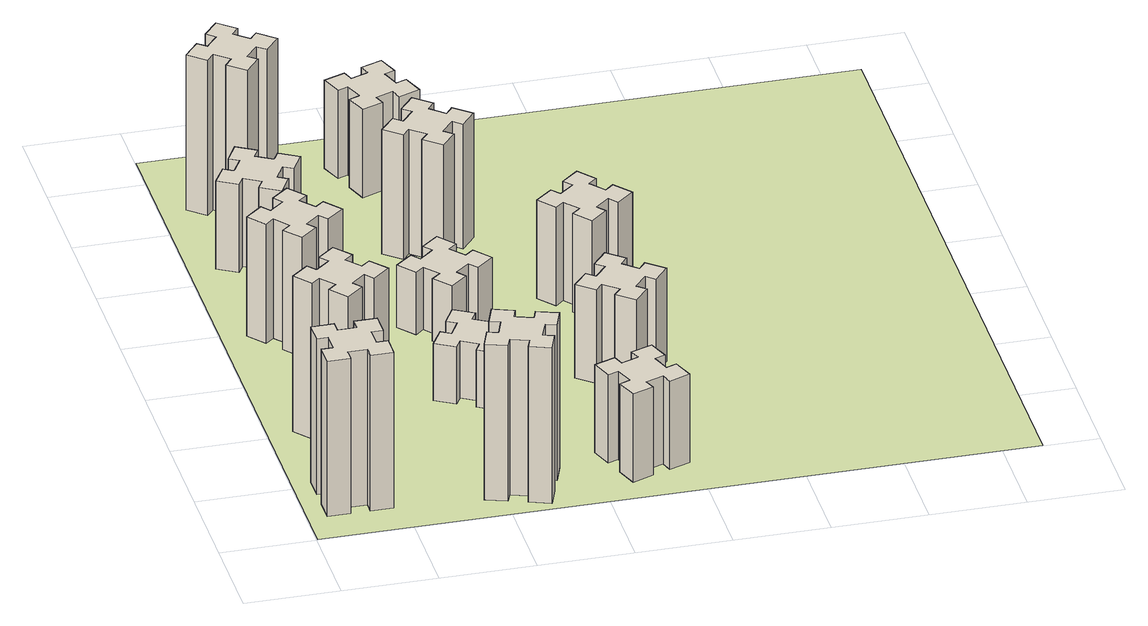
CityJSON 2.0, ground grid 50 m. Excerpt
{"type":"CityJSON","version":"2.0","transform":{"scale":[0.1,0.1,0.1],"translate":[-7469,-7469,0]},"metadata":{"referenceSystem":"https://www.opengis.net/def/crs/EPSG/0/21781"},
"CityObjects":{
"building1":{"type":"Building","attributes":{"class":"1000","function":"1000","usage":"1000","yearOfConstruction":2016,"roofType":"1000","measuredHeight":90,"storeysAboveGround":30,"storeysBelowGround":0},"geometry":[{"type":"Solid","lod":"1","boundaries":[[[[0,1,2,3,4,5,6,7,8,9,10,11,12,13,14,15,16,17,18,19]],[[17,16,20,21]],[[16,15,22,20]],[[15,14,23,22]],[[14,13,24,23]],[[13,12,25,24]],[[12,11,26,25]],[[11,10,27,26]],[[10,9,28,27]],[[9,8,29,28]],[[8,7,30,29]],[[7,6,31,30]],[[6,5,32,31]],[[5,4,33,32]],[[4,3,34,33]],[[3,2,35,34]],[[2,1,36,35]],[[1,0,37,36]],[[0,19,38,37]],[[19,18,39,38]],[[18,17,21,39]],[[24,25,26,27,28,29,30,31,32,33,34,35,36,37,38,39,21,20,22,23]]]]}]},
"building2":{"type":"Building","attributes":{"class":"1000","function":"1000","usage":"1000","yearOfConstruction":2016,"roofType":"1000","measuredHeight":90,"storeysAboveGround":30,"storeysBelowGround":0},"geometry":[{"type":"Solid","lod":"1","boundaries":[[[[40,41,42,43,44,45,46,47,48,49,50,51,52,53,54,55,56,57,58,59]],[[57,56,60,61]],[[56,55,62,60]],[[55,54,63,62]],[[54,53,64,63]],[[53,52,65,64]],[[52,51,66,65]],[[51,50,67,66]],[[50,49,68,67]],[[49,48,69,68]],[[48,47,70,69]],[[47,46,71,70]],[[46,45,72,71]],[[45,44,73,72]],[[44,43,74,73]],[[43,42,75,74]],[[42,41,76,75]],[[41,40,77,76]],[[40,59,78,77]],[[59,58,79,78]],[[58,57,61,79]],[[64,65,66,67,68,69,70,71,72,73,74,75,76,77,78,79,61,60,62,63]]]]}]},
"building3":{"type":"Building","attributes":{"class":"1000","function":"1000","usage":"1000","yearOfConstruction":2016,"roofType":"1000","measuredHeight":69,"storeysAboveGround":30,"storeysBelowGround":0},"geometry":[{"type":"Solid","lod":"1","boundaries":[[[[80,81,82,83,84,85,86,87,88,89,90,91,92,93,94,95,96,97,98,99]],[[97,96,100,101]],[[96,95,102,100]],[[95,94,103,102]],[[94,93,104,103]],[[93,92,105,104]],[[92,91,106,105]],[[91,90,107,106]],[[90,89,108,107]],[[89,88,109,108]],[[88,87,110,109]],[[87,86,111,110]],[[86,85,112,111]],[[85,84,113,112]],[[84,83,114,113]],[[83,82,115,114]],[[82,81,116,115]],[[81,80,117,116]],[[80,99,118,117]],[[99,98,119,118]],[[98,97,101,119]],[[104,105,106,107,108,109,110,111,112,113,114,115,116,117,118,119,101,100,102,103]]]]}]},
"building4":{"type":"Building","attributes":{"class":"1000","function":"1000","usage":"1000","yearOfConstruction":2016,"roofType":"1000","measuredHeight":51,"storeysAboveGround":30,"storeysBelowGround":0},"geometry":[{"type":"Solid","lod":"1","boundaries":[[[[120,121,122,123,124,125,126,127,128,129,130,131,132,133,134,135,136,137,138,139]],[[137,136,140,141]],[[136,135,142,140]],[[135,134,143,142]],[[134,133,144,143]],[[133,132,145,144]],[[132,131,146,145]],[[131,130,147,146]],[[130,129,148,147]],[[129,128,149,148]],[[128,127,150,149]],[[127,126,151,150]],[[126,125,152,151]],[[125,124,153,152]],[[124,123,154,153]],[[123,122,155,154]],[[122,121,156,155]],[[121,120,157,156]],[[120,139,158,157]],[[139,138,159,158]],[[138,137,141,159]],[[144,145,146,147,148,149,150,151,152,153,154,155,156,157,158,159,141,140,142,143]]]]}]},
"building5":{"type":"Building","attributes":{"class":"1000","function":"1000","usage":"1000","yearOfConstruction":2016,"roofType":"1000","measuredHeight":90,"storeysAboveGround":30,"storeysBelowGround":0},"geometry":[{"type":"Solid","lod":"1","boundaries":[[[[160,161,162,163,164,165,166,167,168,169,170,171,172,173,174,175,176,177,178,179]],[[177,176,180,181]],[[176,175,182,180]],[[175,174,183,182]],[[174,173,184,183]],[[173,172,185,184]],[[172,171,186,185]],[[171,170,187,186]],[[170,169,188,187]],[[169,168,189,188]],[[168,167,190,189]],[[167,166,191,190]],[[166,165,192,191]],[[165,164,193,192]],[[164,163,194,193]],[[163,162,195,194]],[[162,161,196,195]],[[161,160,197,196]],[[160,179,198,197]],[[179,178,199,198]],[[178,177,181,199]],[[184,185,186,187,188,189,190,191,192,193,194,195,196,197,198,199,181,180,182,183]]]]}]},
"building6":{"type":"Building","attributes":{"class":"1000","function":"1000","usage":"1000","yearOfConstruction":2016,"roofType":"1000","measuredHeight":90,"storeysAboveGround":30,"storeysBelowGround":0},"geometry":[{"type":"Solid","lod":"1","boundaries":[[[[200,201,202,203,204,205,206,207,208,209,210,211,212,213,214,215,216,217,218,219]],[[217,216,220,221]],[[216,215,222,220]],[[215,214,223,222]],[[214,213,224,223]],[[213,212,225,224]],[[212,211,226,225]],[[211,210,227,226]],[[210,209,228,227]],[[209,208,229,228]],[[208,207,230,229]],[[207,206,231,230]],[[206,205,232,231]],[[205,204,233,232]],[[204,203,234,233]],[[203,202,235,234]],[[202,201,236,235]],[[201,200,237,236]],[[200,219,238,237]],[[219,218,239,238]],[[218,217,221,239]],[[224,225,226,227,228,229,230,231,232,233,234,235,236,237,238,239,221,220,222,223]]]]}]},
"building7":{"type":"Building","attributes":{"class":"1000","function":"1000","usage":"1000","yearOfConstruction":2016,"roofType":"1000","measuredHeight":33,"storeysAboveGround":30,"storeysBelowGround":0},"geometry":[{"type":"Solid","lod":"1","boundaries":[[[[240,241,242,243,244,245,246,247,248,249,250,251,252,253,254,255,256,257,258,259]],[[257,256,260,261]],[[256,255,262,260]],[[255,254,263,262]],[[254,253,264,263]],[[253,252,265,264]],[[252,251,266,265]],[[251,250,267,266]],[[250,249,268,267]],[[249,248,269,268]],[[248,247,270,269]],[[247,246,271,270]],[[246,245,272,271]],[[245,244,273,272]],[[244,243,274,273]],[[243,242,275,274]],[[242,241,276,275]],[[241,240,277,276]],[[240,259,278,277]],[[259,258,279,278]],[[258,257,261,279]],[[264,265,266,267,268,269,270,271,272,273,274,275,276,277,278,279,261,260,262,263]]]]}]},
"building8":{"type":"Building","attributes":{"class":"1000","function":"1000","usage":"1000","yearOfConstruction":2016,"roofType":"1000","measuredHeight":36,"storeysAboveGround":30,"storeysBelowGround":0},"geometry":[{"type":"Solid","lod":"1","boundaries":[[[[280,281,282,283,284,285,286,287,288,289,290,291,292,293,294,295,296,297,298,299]],[[297,296,300,301]],[[296,295,302,300]],[[295,294,303,302]],[[294,293,304,303]],[[293,292,305,304]],[[292,291,306,305]],[[291,290,307,306]],[[290,289,308,307]],[[289,288,309,308]],[[288,287,310,309]],[[287,286,311,310]],[[286,285,312,311]],[[285,284,313,312]],[[284,283,314,313]],[[283,282,315,314]],[[282,281,316,315]],[[281,280,317,316]],[[280,299,318,317]],[[299,298,319,318]],[[298,297,301,319]],[[304,305,306,307,308,309,310,311,312,313,314,315,316,317,318,319,301,300,302,303]]]]}]},
"building9":{"type":"Building","attributes":{"class":"1000","function":"1000","usage":"1000","yearOfConstruction":2016,"roofType":"1000","measuredHeight":51,"storeysAboveGround":30,"storeysBelowGround":0},"geometry":[{"type":"Solid","lod":"1","boundaries":[[[[320,321,322,323,324,325,326,327,328,329,330,331,332,333,334,335,336,337,338,339]],[[337,336,340,341]],[[336,335,342,340]],[[335,334,343,342]],[[334,333,344,343]],[[333,332,345,344]],[[332,331,346,345]],[[331,330,347,346]],[[330,329,348,347]],[[329,328,349,348]],[[328,327,350,349]],[[327,326,351,350]],[[326,325,352,351]],[[325,324,353,352]],[[324,323,354,353]],[[323,322,355,354]],[[322,321,356,355]],[[321,320,357,356]],[[320,339,358,357]],[[339,338,359,358]],[[338,337,341,359]],[[344,345,346,347,348,349,350,351,352,353,354,355,356,357,358,359,341,340,342,343]]]]}]},
"building10":{"type":"Building","attributes":{"class":"1000","function":"1000","usage":"1000","yearOfConstruction":2016,"roofType":"1000","measuredHeight":72,"storeysAboveGround":30,"storeysBelowGround":0},"geometry":[{"type":"Solid","lod":"1","boundaries":[[[[360,361,362,363,364,365,366,367,368,369,370,371,372,373,374,375,376,377,378,379]],[[377,376,380,381]],[[376,375,382,380]],[[375,374,383,382]],[[374,373,384,383]],[[373,372,385,384]],[[372,371,386,385]],[[371,370,387,386]],[[370,369,388,387]],[[369,368,389,388]],[[368,367,390,389]],[[367,366,391,390]],[[366,365,392,391]],[[365,364,393,392]],[[364,363,394,393]],[[363,362,395,394]],[[362,361,396,395]],[[361,360,397,396]],[[360,379,398,397]],[[379,378,399,398]],[[378,377,381,399]],[[384,385,386,387,388,389,390,391,392,393,394,395,396,397,398,399,381,380,382,383]]]]}]},
"building11":{"type":"Building","attributes":{"class":"1000","function":"1000","usage":"1000","yearOfConstruction":2016,"roofType":"1000","measuredHeight":51,"storeysAboveGround":30,"storeysBelowGround":0},"geometry":[{"type":"Solid","lod":"1","boundaries":[[[[400,401,402,403,404,405,406,407,408,409,410,411,412,413,414,415,416,417,418,419]],[[417,416,420,421]],[[416,415,422,420]],[[415,414,423,422]],[[414,413,424,423]],[[413,412,425,424]],[[412,411,426,425]],[[411,410,427,426]],[[410,409,428,427]],[[409,408,429,428]],[[408,407,430,429]],[[407,406,431,430]],[[406,405,432,431]],[[405,404,433,432]],[[404,403,434,433]],[[403,402,435,434]],[[402,401,436,435]],[[401,400,437,436]],[[400,419,438,437]],[[419,418,439,438]],[[418,417,421,439]],[[424,425,426,427,428,429,430,431,432,433,434,435,436,437,438,439,421,420,422,423]]]]}]},
"building12":{"type":"Building","attributes":{"class":"1000","function":"1000","usage":"1000","yearOfConstruction":2016,"roofType":"1000","measuredHeight":54,"storeysAboveGround":30,"storeysBelowGround":0},"geometry":[{"type":"Solid","lod":"1","boundaries":[[[[440,441,442,443,444,445,446,447,448,449,450,451,452,453,454,455,456,457,458,459]],[[457,456,460,461]],[[456,455,462,460]],[[455,454,463,462]],[[454,453,464,463]],[[453,452,465,464]],[[452,451,466,465]],[[451,450,467,466]],[[450,449,468,467]],[[449,448,469,468]],[[448,447,470,469]],[[447,446,471,470]],[[446,445,472,471]],[[445,444,473,472]],[[444,443,474,473]],[[443,442,475,474]],[[442,441,476,475]],[[441,440,477,476]],[[440,459,478,477]],[[459,458,479,478]],[[458,457,461,479]],[[464,465,466,467,468,469,470,471,472,473,474,475,476,477,478,479,461,460,462,463]]]]}]},
"building13":{"type":"Building","attributes":{"class":"1000","function":"1000","usage":"1000","yearOfConstruction":2016,"roofType":"1000","measuredHeight":57,"storeysAboveGround":30,"storeysBelowGround":0},"geometry":[{"type":"Solid","lod":"1","boundaries":[[[[480,481,482,483,484,485,486,487,488,489,490,491,492,493,494,495,496,497,498,499]],[[497,496,500,501]],[[496,495,502,500]],[[495,494,503,502]],[[494,493,504,503]],[[493,492,505,504]],[[492,491,506,505]],[[491,490,507,506]],[[490,489,508,507]],[[489,488,509,508]],[[488,487,510,509]],[[487,486,511,510]],[[486,485,512,511]],[[485,484,513,512]],[[484,483,514,513]],[[483,482,515,514]],[[482,481,516,515]],[[481,480,517,516]],[[480,499,518,517]],[[499,498,519,518]],[[498,497,501,519]],[[504,505,506,507,508,509,510,511,512,513,514,515,516,517,518,519,501,500,502,503]]]]}]},
"landuse1":{"type":"LandUse","attributes":{"name":"plot1","function":"1010"},"geometry":[{"type":"MultiSurface","lod":"1","boundaries":[[[520,521,522,523]]]}]}
},
"vertices":[
[165,425,0],[165,325,0],[105,325,0],[105,205,0],[225,205,0],[225,265,0],[325,265,0],[325,205,0],[445,205,0],[445,325,0],[385,325,0],[385,425,0],[445,425,0],[445,545,0],[325,545,0],[325,485,0],[225,485,0],[225,545,0],[105,545,0],[105,425,0],[225,485,900],[225,545,900],[325,485,900],[325,545,900],[445,545,900],[445,425,900],[385,425,900],[385,325,900],[445,325,900],[445,205,900],[325,205,900],[325,265,900],[225,265,900],[225,205,900],[105,205,900],[105,325,900],[165,325,900],[165,425,900],[105,425,900],[105,545,900],
[492,1048,0],[427,1124,0],[473,1163,0],[396,1255,0],[304,1178,0],[343,1132,0],[266,1067,0],[228,1113,0],[136,1036,0],[213,944,0],[259,983,0],[323,906,0],[277,868,0],[354,776,0],[446,853,0],[408,899,0],[484,963,0],[523,917,0],[615,994,0],[538,1086,0],[484,963,900],[523,917,900],[408,899,900],[446,853,900],[354,776,900],[277,868,900],[323,906,900],[259,983,900],[213,944,900],[136,1036,900],[228,1113,900],[266,1067,900],[343,1132,900],[304,1178,900],[396,1255,900],[473,1163,900],[427,1124,900],[492,1048,900],[538,1086,900],[615,994,900],
[492,1988,0],[427,2064,0],[473,2103,0],[396,2195,0],[304,2118,0],[343,2072,0],[266,2007,0],[228,2053,0],[136,1976,0],[213,1884,0],[259,1923,0],[323,1846,0],[277,1808,0],[354,1716,0],[446,1793,0],[408,1839,0],[484,1903,0],[523,1857,0],[615,1934,0],[538,2026,0],[484,1903,690],[523,1857,690],[408,1839,690],[446,1793,690],[354,1716,690],[277,1808,690],[323,1846,690],[259,1923,690],[213,1884,690],[136,1976,690],[228,2053,690],[266,2007,690],[343,2072,690],[304,2118,690],[396,2195,690],[473,2103,690],[427,2064,690],[492,1988,690],[538,2026,690],[615,1934,690],
[446,2597,0],[496,2684,0],[548,2654,0],[608,2758,0],[504,2818,0],[474,2766,0],[387,2816,0],[417,2868,0],[313,2928,0],[253,2824,0],[305,2794,0],[255,2707,0],[203,2737,0],[143,2633,0],[247,2573,0],[277,2625,0],[364,2575,0],[334,2523,0],[438,2463,0],[498,2567,0],[364,2575,510],[334,2523,510],[277,2625,510],[247,2573,510],[143,2633,510],[203,2737,510],[255,2707,510],[305,2794,510],[253,2824,510],[313,2928,510],[417,2868,510],[387,2816,510],[474,2766,510],[504,2818,510],[608,2758,510],[548,2654,510],[496,2684,510],[446,2597,510],[498,2567,510],[438,2463,510],
[1029,360,0],[995,266,0],[939,287,0],[897,174,0],[1010,133,0],[1031,189,0],[1125,155,0],[1104,99,0],[1217,57,0],[1258,170,0],[1202,191,0],[1236,285,0],[1292,264,0],[1333,377,0],[1220,418,0],[1200,362,0],[1106,396,0],[1127,452,0],[1014,493,0],[973,380,0],[1106,396,900],[1127,452,900],[1200,362,900],[1220,418,900],[1333,377,900],[1292,264,900],[1236,285,900],[1202,191,900],[1258,170,900],[1217,57,900],[1104,99,900],[1125,155,900],[1031,189,900],[1010,133,900],[897,174,900],[939,287,900],[995,266,900],[1029,360,900],[973,380,900],[1014,493,900],
[484,3287,0],[408,3352,0],[446,3398,0],[354,3475,0],[277,3383,0],[323,3344,0],[259,3268,0],[213,3306,0],[136,3214,0],[228,3137,0],[266,3183,0],[343,3119,0],[304,3073,0],[396,2996,0],[473,3088,0],[427,3126,0],[492,3203,0],[538,3164,0],[615,3256,0],[523,3333,0],[492,3203,900],[538,3164,900],[427,3126,900],[473,3088,900],[396,2996,900],[304,3073,900],[343,3119,900],[266,3183,900],[228,3137,900],[136,3214,900],[213,3306,900],[259,3268,900],[323,3344,900],[277,3383,900],[354,3475,900],[446,3398,900],[408,3352,900],[484,3287,900],[523,3333,900],[615,3256,900],
[1186,1117,0],[1236,1204,0],[1288,1174,0],[1348,1278,0],[1244,1338,0],[1214,1286,0],[1127,1336,0],[1157,1388,0],[1053,1448,0],[993,1344,0],[1045,1314,0],[995,1227,0],[943,1257,0],[883,1153,0],[987,1093,0],[1017,1145,0],[1104,1095,0],[1074,1043,0],[1178,983,0],[1238,1087,0],[1104,1095,330],[1074,1043,330],[1017,1145,330],[987,1093,330],[883,1153,330],[943,1257,330],[995,1227,330],[1045,1314,330],[993,1344,330],[1053,1448,330],[1157,1388,330],[1127,1336,330],[1214,1286,330],[1244,1338,330],[1348,1278,330],[1288,1174,330],[1236,1204,330],[1186,1117,330],[1238,1087,330],[1178,983,330],
[1083,1972,0],[1006,1907,0],[968,1953,0],[876,1876,0],[953,1784,0],[999,1823,0],[1063,1746,0],[1017,1708,0],[1094,1616,0],[1186,1693,0],[1148,1739,0],[1224,1803,0],[1263,1757,0],[1355,1834,0],[1278,1926,0],[1232,1888,0],[1167,1964,0],[1213,2003,0],[1136,2095,0],[1044,2018,0],[1167,1964,360],[1213,2003,360],[1232,1888,360],[1278,1926,360],[1355,1834,360],[1263,1757,360],[1224,1803,360],[1148,1739,360],[1186,1693,360],[1094,1616,360],[1017,1708,360],[1063,1746,360],[999,1823,360],[953,1784,360],[876,1876,360],[968,1953,360],[1006,1907,360],[1083,1972,360],[1044,2018,360],[1136,2095,360],
[1765,496,0],[1671,462,0],[1650,518,0],[1537,477,0],[1579,364,0],[1635,385,0],[1669,291,0],[1613,270,0],[1654,157,0],[1767,199,0],[1746,255,0],[1840,289,0],[1860,233,0],[1973,274,0],[1932,387,0],[1876,366,0],[1842,460,0],[1898,480,0],[1857,593,0],[1744,552,0],[1842,460,510],[1898,480,510],[1876,366,510],[1932,387,510],[1973,274,510],[1860,233,510],[1840,289,510],[1746,255,510],[1767,199,510],[1654,157,510],[1613,270,510],[1669,291,510],[1635,385,510],[1579,364,510],[1537,477,510],[1650,518,510],[1671,462,510],[1765,496,510],[1744,552,510],[1857,593,510],
[1267,2486,0],[1332,2563,0],[1378,2524,0],[1455,2616,0],[1363,2693,0],[1324,2647,0],[1248,2712,0],[1286,2758,0],[1194,2835,0],[1117,2743,0],[1163,2704,0],[1099,2628,0],[1053,2666,0],[976,2574,0],[1068,2497,0],[1106,2543,0],[1183,2479,0],[1144,2433,0],[1236,2356,0],[1313,2448,0],[1183,2479,720],[1144,2433,720],[1106,2543,720],[1068,2497,720],[976,2574,720],[1053,2666,720],[1099,2628,720],[1163,2704,720],[1117,2743,720],[1194,2835,720],[1286,2758,720],[1248,2712,720],[1324,2647,720],[1363,2693,720],[1455,2616,720],[1378,2524,720],[1332,2563,720],[1267,2486,720],[1313,2448,720],[1236,2356,720],
[1125,3456,0],[1031,3422,0],[1010,3478,0],[897,3437,0],[939,3324,0],[995,3345,0],[1029,3251,0],[973,3230,0],[1014,3117,0],[1127,3159,0],[1106,3215,0],[1200,3249,0],[1220,3193,0],[1333,3234,0],[1292,3347,0],[1236,3326,0],[1202,3420,0],[1258,3440,0],[1217,3553,0],[1104,3512,0],[1202,3420,510],[1258,3440,510],[1236,3326,510],[1292,3347,510],[1333,3234,510],[1220,3193,510],[1200,3249,510],[1106,3215,510],[1127,3159,510],[1014,3117,510],[973,3230,510],[1029,3251,510],[995,3345,510],[939,3324,510],[897,3437,510],[1010,3478,510],[1031,3422,510],[1125,3456,510],[1104,3512,510],[1217,3553,510],
[1746,1163,0],[1823,1099,0],[1784,1053,0],[1876,976,0],[1953,1068,0],[1907,1106,0],[1972,1183,0],[2018,1144,0],[2095,1236,0],[2003,1313,0],[1964,1267,0],[1888,1332,0],[1926,1378,0],[1834,1455,0],[1757,1363,0],[1803,1324,0],[1739,1248,0],[1693,1286,0],[1616,1194,0],[1708,1117,0],[1739,1248,540],[1693,1286,540],[1803,1324,540],[1757,1363,540],[1834,1455,540],[1926,1378,540],[1888,1332,540],[1964,1267,540],[2003,1313,540],[2095,1236,540],[2018,1144,540],[1972,1183,540],[1907,1106,540],[1953,1068,540],[1876,976,540],[1784,1053,540],[1823,1099,540],[1746,1163,540],[1708,1117,540],[1616,1194,540],
[1972,1988,0],[1907,2064,0],[1953,2103,0],[1876,2195,0],[1784,2118,0],[1823,2072,0],[1746,2007,0],[1708,2053,0],[1616,1976,0],[1693,1884,0],[1739,1923,0],[1803,1846,0],[1757,1808,0],[1834,1716,0],[1926,1793,0],[1888,1839,0],[1964,1903,0],[2003,1857,0],[2095,1934,0],[2018,2026,0],[1964,1903,570],[2003,1857,570],[1888,1839,570],[1926,1793,570],[1834,1716,570],[1757,1808,570],[1803,1846,570],[1739,1923,570],[1693,1884,570],[1616,1976,570],[1708,2053,570],[1746,2007,570],[1823,2072,570],[1784,2118,570],[1876,2195,570],[1953,2103,570],[1907,2064,570],[1972,1988,570],[2018,2026,570],[2095,1934,570],
[5,3705,0],[3705,3705,0],[3705,5,0],[5,5,0]
]}
